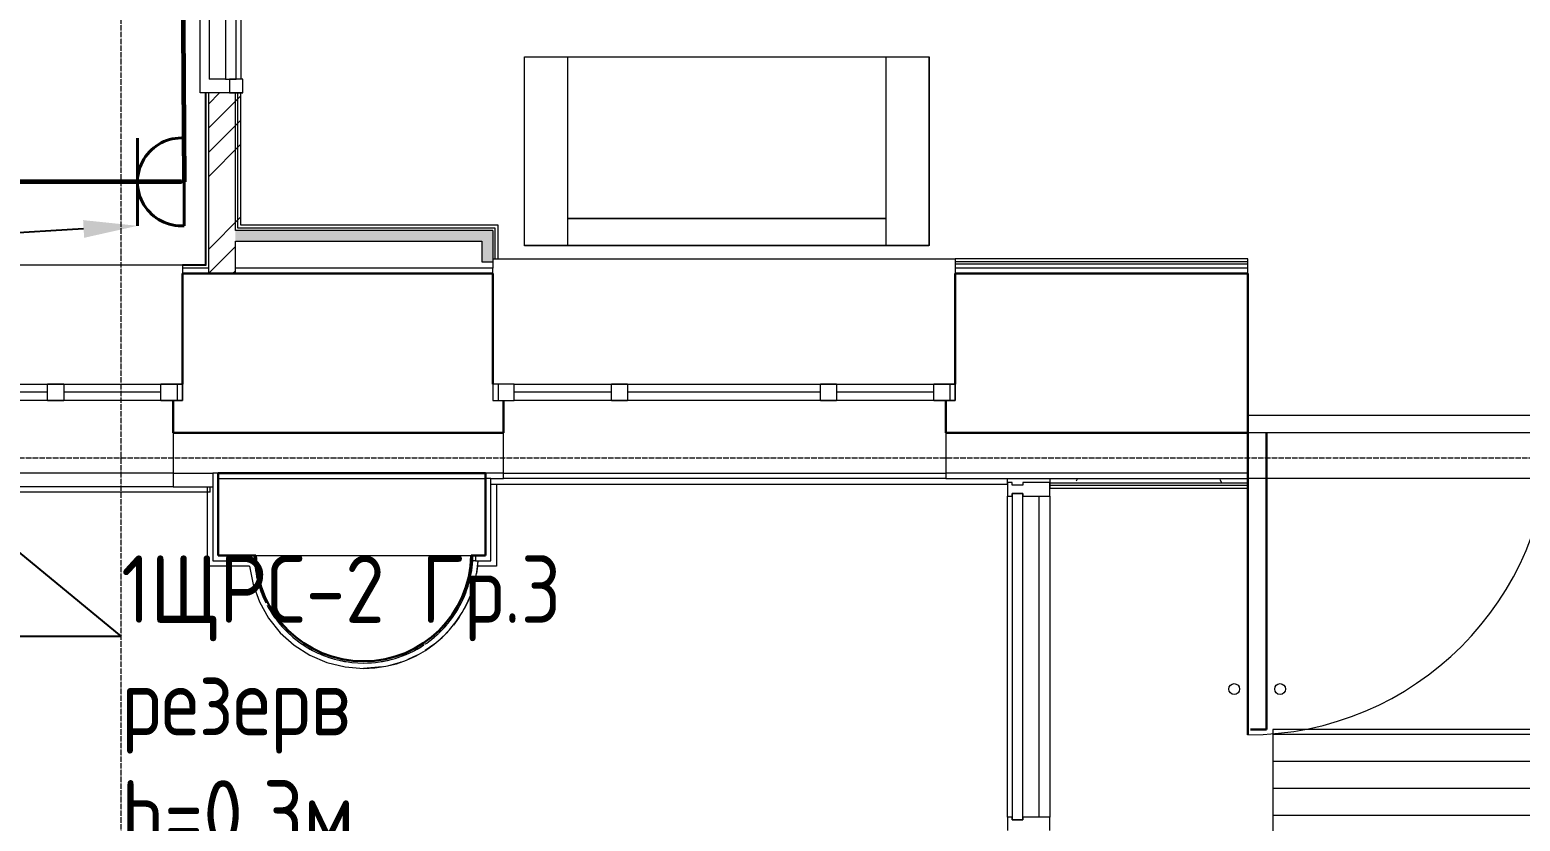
# Model space of a CAD drawing. Header units: millimetres. Extents: x -32 to 417638015, y -35 to 175284279.
# Drawn here: x 187405 to 192930, y 52216 to 55150 of the extents above; entities that cross this region are included whole.
import ezdxf
from ezdxf import colors
from ezdxf.entities.mleader import LeaderData, LeaderLine
from ezdxf.math import Vec2, Vec3

# ---------------------------------------------------------------- set-up
doc = ezdxf.new("R2010")
doc.units = ezdxf.units.MM
doc.linetypes.add('ADSK_Линия сетки', pattern=[25, 20, -2.5, 0, -2.5])
for name, color, linetype, lineweight in [('_ Окна', 7, 'Continuous', 9), ('_ЭМ_гофра', 5, 'Continuous', 60), ('_ЭМ_ТХобщее_слой', 7, 'Continuous', 30), ('Витраж', 7, 'Continuous', 9), ('Двери', 7, 'Continuous', 9), ('Колонны', 7, 'Continuous', 18), ('Окна', 7, 'Continuous', 9), ('Оси', 253, 'Continuous', 9), ('Панели витража', 7, 'Continuous', 9), ('Перекрытие', 7, 'Continuous', 18), ('Стены внутренние', 7, 'Continuous', 18), ('Стены наружные', 7, 'Continuous', 18), ('Стены несущие', 7, 'Continuous', 30), ('Стены отделка', 7, 'Continuous', 30), ('Стены разрез', 7, 'Continuous', 35), ('Стены штриховка', 7, 'Continuous', 9), ('ТХ', 5, 'Continuous', 0), ('Узлы', 7, 'Continuous', 18), ('ШТРИХОВКА', 252, 'Continuous', 15), ('ЭМ', 5, 'Continuous', 40)]:
    doc.layers.add(name, color=color, linetype=linetype, lineweight=lineweight)
doc.layers.add('_ЭМ_Надписи', color=7, linetype='Continuous')
doc.layers.add('ЭОМ_Лотки рабочие', color=5, linetype='Continuous')
doc.layers.add('Линии', color=7, linetype='Continuous', lineweight=9, true_color=0x00a600)
doc.styles.add('ЭОМ', font='isocpeur.ttf', dxfattribs={"width": 0.85, "height": 250})
pattern_1 = [(0, (557.2, 188.9), (406.4, 101.6), [33.528, -271.272, 33.528, -271.272, -1625.6]), (0, (557.2, 188.9), (406.4, 101.6), [-609.6, 33.528, -576.072, 33.528, -271.272, -711.2]), (0, (557.2, 188.9), (406.4, 101.6), [-1524, 33.528, -169.672, 33.528, -474.472]), (120, (709.6, 239.7), (-291.18818, 301.15272), [33.528, -271.272, 33.528, -271.272, -1625.6]), (120, (709.6, 239.7), (-291.18818, 301.15272), [-609.6, 33.528, -576.072, 33.528, -271.272, -711.2]), (120, (709.6, 239.7), (-291.18818, 301.15272), [-1524, 33.528, -169.672, 33.528, -474.472]), (240, (760.4, 442.9), (-115.21182, -402.75272), [33.528, -271.272, 33.528, -271.272, -1625.6]), (240, (760.4, 442.9), (-115.21182, -402.75272), [-609.6, 33.528, -576.072, 33.528, -271.272, -711.2]), (240, (760.4, 442.9), (-115.21182, -402.75272), [-1524, 33.528, -169.672, 33.528, -474.472])]

# ---------------------------------------------------------------- blocks, each defined once
blk = doc.blocks.new('ТХ 1 этаж.')
at = {"layer": 'ТХ', "color": 252, "true_color": 0x939598}
for p, q in [((27117.6, 1915.8), (27117.6, 1215.8)), ((28297.6, 1915.8), (28297.6, 1215.8)), ((28297.6, 1315.8), (27117.6, 1315.8))]:
    blk.add_line(p, q, dxfattribs=at)
blk.add_lwpolyline([(28457.6, 1215.8), (26957.6, 1215.8), (26957.6, 1915.8), (28457.6, 1915.8)], close=True, dxfattribs=at)
blk = doc.blocks.new('1 этаж')
at = {"layer": 'Стены внутренние'}
for points in [[(19943.626, 2787.133), (19983.626, 2787.133), (19982.626, 2827.133), (19029.701, 2827.133), (19029.701, 2787.133), (19154.024, 2787.133)], [(19943.626, 2711.133), (19983.626, 2711.133), (19982.626, 2787.133), (19943.626, 2787.133)]]:
    blk.add_hatch(color=8, dxfattribs=at).paths.add_polyline_path(points)
at = {"layer": 'Стены внутренние', "lineweight": 9}
h = blk.add_hatch(dxfattribs=at)
h.set_pattern_fill('FP_12', color=8, style=0, pattern_type=2)
h.set_pattern_definition(pattern_1)
h.paths.add_polyline_path([(21699.073, 2687.133), (22782.625, 2687.133), (22782.625, 2702.133), (21698.626, 2702.133), (21698.626, 2687.133)])
h = blk.add_hatch(dxfattribs=at)
h.set_pattern_fill('FP_12', color=8, style=0, pattern_type=2)
h.set_pattern_definition(pattern_1)
h.paths.add_polyline_path([(28018.201, 1892.133), (28018.201, 1907.133), (27382.762, 1907.133), (27382.762, 1892.133), (27643.855, 1892.133)])
h.paths.add_polyline_path([(22782.625, 1892.133), (22782.625, 1907.133), (21898.201, 1907.133), (21898.201, 1892.133), (22320.782, 1892.133)])
h.paths.add_polyline_path([(25487.54, 1892.133), (25712.762, 1892.133), (25712.762, 1907.133), (24452.625, 1907.133), (24452.625, 1892.133)])
at = {"layer": 'Стены штриховка'}
h = blk.add_hatch(dxfattribs=at)
h.set_pattern_fill('ANSI34', color=8, scale=20)
h.set_pattern_definition([(45, (-31496.66, 188.9), (-269.4077, 269.4077), []), (45, (-31406.86, 188.9), (-269.4077, 269.4077), []), (45, (-31317.06, 188.9), (-269.4077, 269.4077), []), (45, (-31227.26, 188.9), (-269.4077, 269.4077), [])])
h.paths.add_polyline_path([(19029.701, 8614.111), (18929.701, 8614.111), (18929.701, 8004.111), (19029.701, 8004.111)])
h.paths.add_polyline_path([(19029.701, 6974.111), (18929.701, 6974.111), (18929.701, 6337.392), (19029.701, 6337.392)])
h.paths.add_polyline_path([(19049.701, 3337.392), (18929.701, 3337.392), (18929.701, 2667.133), (19029.701, 2667.133), (19029.701, 2836.133), (19049.701, 2836.133)])
at = {"layer": 'Узлы', "lineweight": 9}
h = blk.add_hatch(dxfattribs=at)
h.set_pattern_fill('FP_32', color=8, style=0, pattern_type=2)
h.set_pattern_definition([(0, (557.2, -361.09), (0, 100), [])])
h.paths.add_polyline_path([(24433.201, 377.133), (24475.701, 377.133), (24475.701, 977.133), (22875.701, 977.133), (22875.701, 377.133), (24431.954, 377.133)])
at = {"layer": '_ Окна', "color": 8}
for p, q in [((18333.63, 2227.133), (17618.63, 2227.133)), ((18753.63, 2227.133), (18393.63, 2227.133)), ((18813.63, 2257.133), (18813.63, 2197.133)), ((20003.626, 2257.133), (20003.626, 2197.133)), ((20423.626, 2227.133), (20063.626, 2227.133)), ((21198.626, 2227.133), (20483.626, 2227.133)), ((21618.626, 2227.133), (21258.626, 2227.133)), ((21678.626, 2257.133), (21678.626, 2197.133))]:
    blk.add_line(p, q, dxfattribs=at)
at = {"layer": '_ Окна', "color": 8, "lineweight": 18}
for p, q in [((18333.63, 2197.133), (18333.63, 2257.133)), ((18333.63, 2257.133), (18393.63, 2257.133)), ((18393.63, 2257.133), (18393.63, 2197.133)), ((18753.63, 2197.133), (18753.63, 2257.133)), ((18753.63, 2257.133), (18833.63, 2257.133)), ((18833.63, 2257.133), (18833.63, 2197.133)), ((20063.626, 2257.133), (19983.626, 2257.133)), ((19983.626, 2257.133), (19983.626, 2197.133)), ((20063.626, 2197.133), (20063.626, 2257.133)), ((20423.626, 2197.133), (20423.626, 2257.133)), ((20423.626, 2257.133), (20483.626, 2257.133)), ((20483.626, 2257.133), (20483.626, 2197.133)), ((21198.626, 2197.133), (21198.626, 2257.133)), ((21198.626, 2257.133), (21258.626, 2257.133)), ((21258.626, 2257.133), (21258.626, 2197.133)), ((21618.626, 2197.133), (21618.626, 2257.133)), ((21618.626, 2257.133), (21698.626, 2257.133)), ((21698.626, 2257.133), (21698.626, 2197.133)), ((18393.63, 2197.133), (18333.63, 2197.133)), ((18833.63, 2197.133), (18753.63, 2197.133)), ((19983.626, 2197.133), (20063.626, 2197.133)), ((20483.626, 2197.133), (20423.626, 2197.133)), ((21258.626, 2197.133), (21198.626, 2197.133)), ((21698.626, 2197.133), (21618.626, 2197.133))]:
    blk.add_line(p, q, dxfattribs=at)
at = {"layer": 'Витраж', "color": 8}
for p, q in [((18932.701, 4212.392), (18932.701, 3387.392)), ((19049.701, 4212.392), (19049.701, 3387.392)), ((18992.701, 3387.392), (18932.701, 3387.392)), ((21891.968, 652.133), (21891.968, 1842.259)), ((22008.968, 652.133), (22008.968, 1842.259))]:
    blk.add_line(p, q, dxfattribs=at)
at = {"layer": 'Витраж', "color": 8, "lineweight": 18, "extrusion": (0, 0, -1)}
for p, q in [((19007.701, 3387.392), (19007.701, 3337.392)), ((19057.701, 3387.392), (19007.701, 3387.392)), ((19057.701, 3337.392), (19057.701, 3387.392)), ((19007.701, 3337.392), (19057.701, 3337.392)), ((21908.968, 652.133), (21891.968, 652.133)), ((21891.968, 652.133), (21891.968, 602.133)), ((21908.968, 642.133), (21908.968, 652.133)), ((21948.968, 642.133), (21908.968, 642.133)), ((22048.968, 652.133), (21948.968, 652.133)), ((21948.968, 652.133), (21948.968, 642.133)), ((22048.968, 602.133), (22048.968, 652.133))]:
    blk.add_line(p, q, dxfattribs=at)
at = {"layer": 'Витраж', "color": 8, "lineweight": 18}
for p, q in [((21908.968, 1892.259), (21891.968, 1892.259)), ((21891.968, 1892.259), (21891.968, 1842.259)), ((21908.968, 1882.259), (21908.968, 1892.259)), ((21948.968, 1882.259), (21908.968, 1882.259)), ((22048.968, 1892.259), (21948.968, 1892.259)), ((21948.968, 1892.259), (21948.968, 1882.259)), ((22048.968, 1842.259), (22048.968, 1892.259)), ((21891.968, 1842.259), (21908.968, 1842.259)), ((21908.968, 1852.259), (21948.968, 1852.259)), ((21908.968, 1842.259), (21908.968, 1852.259)), ((21948.968, 1852.259), (21948.968, 1842.259)), ((21948.968, 1842.259), (22048.968, 1842.259))]:
    blk.add_line(p, q, dxfattribs=at)
at = {"layer": 'Двери', "color": 8, "lineweight": 30}
blk.add_line((22782.625, 2077.133), (22782.625, 957.133), dxfattribs=at)
at = {"layer": 'Двери', "color": 8}
blk.add_arc((22782.625, 2077.133), 1120, 270, 0, dxfattribs=at)
at = {"layer": 'Колонны', "color": 8}
for start, end in [(180.922301, 186.46113), (353.53887, 359.077699), (191.693462, 195.800063), (344.199937, 348.306538), (200.975323, 205.10571), (334.89429, 339.024677), (210.268244, 214.395896), (325.604104, 329.731756), (219.57824, 223.675932), (316.324068, 320.42176), (228.916735, 232.948918), (238.308279, 242.216767), (297.783233, 301.691721), (307.051082, 311.083265), (247.816856, 251.480729), (257.678602, 260.741842), (279.258158, 282.321398), (288.519271, 292.183144)]:
    blk.add_arc((19505.056, 1628.857), 405.504, start, end, dxfattribs=at)
at = {"layer": 'Линии', "color": 8, "lineweight": 30}
for p, q in [((22852.625, 977.133), (22852.625, 2077.133)), ((22792.625, 977.133), (22852.625, 977.133))]:
    blk.add_line(p, q, dxfattribs=at)
at = {"layer": 'Линии', "color": 8}
blk.add_lwpolyline([(22875.701, 377.133), (24475.701, 377.133), (24475.701, 977.133), (22875.701, 977.133)], close=True, dxfattribs=at)
at = {"layer": 'Линии', "color": 8, "lineweight": 18}
for centre in [(22732.625, 1127.015), (22902.625, 1127.015)]:
    blk.add_circle(centre, 20, dxfattribs=at)
at = {"layer": 'Окна', "color": 8}
for p, q in [((17618.63, 2257.133), (18333.63, 2257.133)), ((18393.63, 2257.133), (18333.63, 2257.133)), ((18393.63, 2257.133), (18753.63, 2257.133)), ((18833.63, 2257.133), (18753.63, 2257.133)), ((18833.63, 2197.133), (18833.63, 2257.133)), ((20063.626, 2257.133), (19983.626, 2257.133)), ((19983.626, 2257.133), (19983.626, 2197.133)), ((20063.626, 2257.133), (20423.626, 2257.133)), ((20483.626, 2257.133), (20423.626, 2257.133)), ((20483.626, 2257.133), (21198.626, 2257.133)), ((21258.626, 2257.133), (21198.626, 2257.133)), ((21258.626, 2257.133), (21618.626, 2257.133)), ((21698.626, 2257.133), (21618.626, 2257.133)), ((21698.626, 2197.133), (21698.626, 2257.133)), ((18333.63, 2197.133), (17618.63, 2197.133)), ((18333.63, 2197.133), (18393.63, 2197.133)), ((18753.63, 2197.133), (18393.63, 2197.133)), ((18753.63, 2197.133), (18833.63, 2197.133)), ((19983.626, 2197.133), (20063.626, 2197.133)), ((20423.626, 2197.133), (20063.626, 2197.133)), ((20423.626, 2197.133), (20483.626, 2197.133)), ((21198.626, 2197.133), (20483.626, 2197.133)), ((21198.626, 2197.133), (21258.626, 2197.133)), ((21618.626, 2197.133), (21258.626, 2197.133)), ((21618.626, 2197.133), (21698.626, 2197.133))]:
    blk.add_line(p, q, dxfattribs=at)
at = {"layer": 'Оси', "color": 8, "linetype": 'ADSK_Линия сетки'}
for p, q in [((18606.766, -4162.595), (18606.766, 44411.9)), ((-9557.528, 1983.902), (56672.201, 1983.902))]:
    blk.add_line(p, q, dxfattribs=at)
at = {"layer": 'Панели витража', "color": 8, "lineweight": 18}
for p, q in [((18992.701, 4222.392), (18992.701, 3387.392)), ((19032.701, 3387.392), (19032.701, 4222.392)), ((18992.701, 3387.392), (19032.701, 3387.392))]:
    blk.add_line(p, q, dxfattribs=at)
blk.add_lwpolyline([(21908.968, 642.133), (21948.968, 642.133), (21948.968, 1852.259), (21908.968, 1852.259)], close=True, dxfattribs=at)
at = {"layer": 'Перекрытие', "color": 8}
for p, q in [((18899.701, 3337.392), (18899.701, 4212.392)), ((22782.625, 2142.133), (24452.625, 2142.133)), ((24452.625, 2077.133), (22782.625, 2077.133)), ((24452.625, 1907.133), (22782.625, 1907.133)), ((22048.968, 1842.259), (22048.968, 652.133))]:
    blk.add_line(p, q, dxfattribs=at)
at = {"layer": 'Стены внутренние', "color": 8}
for p, q in [((19983.626, 2711.133), (19983.626, 2687.133)), ((20003.626, 2722.133), (21698.626, 2722.133))]:
    blk.add_line(p, q, dxfattribs=at)
at = {"layer": 'Стены наружные', "color": 8}
for p, q in [((17118.63, 2699.133), (18833.63, 2699.133)), ((18798.63, 1927.133), (17158.63, 1927.133)), ((19997.201, 1887.133), (19997.201, 1582.329)), ((20023.626, 1927.133), (21663.626, 1927.133)), ((21663.626, 1907.133), (20023.626, 1907.133)), ((18798.63, 1877.133), (17158.63, 1877.133)), ((18936.496, 1857.228), (17916.496, 1857.228)), ((18926.496, 1582.329), (18926.496, 1877.133)), ((18936.496, 1857.228), (18936.496, 1877.133)), ((19920.232, 1602.329), (19909.692, 1602.329)), ((19082.103, 1582.329), (18926.496, 1582.329)), ((19927.987, 1582.216), (19924.157, 1555.365)), ((19997.201, 1582.329), (19928.01, 1582.329)), ((19573.843, 1208.949), (19505.056, 1203.352))]:
    blk.add_line(p, q, dxfattribs=at)
blk.add_lwpolyline([(19977.201, 1887.133), (21891.968, 1887.133), (21891.968, 1907.133)], dxfattribs=at)
at = {"layer": 'Стены наружные', "color": 8, "flags": 128}
for points in [[(19082.126, 1582.216), (19095.183, 1514.587), (19119.044, 1449.836), (19153.059, 1389.792), (19196.332, 1336.037), (19247.727, 1289.983), (19305.891, 1252.842), (19369.295, 1225.591), (19436.27, 1208.949), (19505.056, 1203.352)], [(19917.28, 1523.378), (19914.93, 1514.587), (19906.348, 1487.392)], [(19894.349, 1457.089), (19891.069, 1449.836), (19877.488, 1423.083)], [(19860.837, 1395.462), (19857.054, 1389.792), (19838.33, 1364.325)], [(19817.658, 1340.18), (19813.781, 1336.037), (19789.832, 1312.706)], [(19765.983, 1292.745), (19762.386, 1289.983), (19733.1, 1269.629)], [(19642.962, 1226.32), (19640.818, 1225.591), (19597.876, 1213.605)], [(19707.219, 1254.445), (19704.222, 1252.842), (19669.153, 1236.275)]]:
    blk.add_lwpolyline(points, dxfattribs=at)
at = {"layer": 'Стены наружные', "color": 8}
for radius, start, end in [(405.504, 183.750842, 197.210349), (425.504, 270, 356.425694), (405.504, 342.80714, 356.249158), (425.504, 353.722384, 356.425694), (405.504, 197.239833, 206.632387), (405.504, 313.202831, 342.760167), (405.504, 208.137953, 218.076219), (405.504, 218.080287, 227.546463), (405.504, 227.728732, 235.814905), (405.504, 304.117331, 312.968833), (405.504, 235.915038, 245.359777), (405.504, 270, 303.454109), (405.504, 245.463816, 270)]:
    blk.add_arc((19505.056, 1628.857), radius, start, end, dxfattribs=at)
at = {"layer": 'Стены несущие', "color": 8}
for p, q in [((18833.63, 2667.133), (18833.63, 2257.133)), ((18833.63, 2667.133), (19983.626, 2667.133)), ((19983.626, 2257.133), (19983.626, 2667.133)), ((21698.626, 2667.133), (21698.626, 2257.133)), ((22782.625, 2667.133), (21698.626, 2667.133)), ((22782.625, 2077.133), (22782.625, 2667.133)), ((18798.63, 2197.133), (18798.63, 2077.133)), ((20023.626, 2077.133), (20023.626, 2197.133)), ((21663.626, 2197.133), (21663.626, 2077.133)), ((20023.626, 2077.133), (18798.63, 2077.133)), ((21663.626, 2077.133), (22782.625, 2077.133)), ((19957.201, 1927.329), (18966.496, 1927.329)), ((18966.496, 1927.329), (18966.496, 1622.329)), ((19957.201, 1622.329), (19957.201, 1927.329)), ((18966.496, 1622.329), (19106.208, 1622.329)), ((19903.905, 1622.329), (19957.201, 1622.329))]:
    blk.add_line(p, q, dxfattribs=at)
at = {"layer": 'Стены отделка', "color": 8, "lineweight": 9}
for p, q in [((19057.701, 3337.392), (18899.701, 3337.392)), ((18917.701, 3337.392), (18917.701, 2699.133)), ((19049.701, 2847.133), (19049.701, 3337.392)), ((19983.626, 2827.133), (19029.701, 2827.133)), ((20003.626, 2847.133), (19049.701, 2847.133)), ((19983.626, 2827.133), (19983.626, 2711.133)), ((20003.626, 2722.133), (20003.626, 2847.133)), ((19029.701, 2667.133), (19029.701, 2787.133)), ((19029.701, 2787.133), (19943.626, 2787.133)), ((19943.626, 2787.133), (19943.626, 2711.133)), ((19943.626, 2711.133), (19983.626, 2711.133)), ((19983.626, 2722.133), (20003.626, 2722.133)), ((21698.626, 2722.133), (21698.626, 2667.133)), ((22782.625, 2722.133), (21698.626, 2722.133)), ((22782.625, 2667.133), (22782.625, 2722.133)), ((18833.63, 2699.133), (18833.63, 2667.133)), ((18919.701, 2699.133), (18833.63, 2699.133)), ((18929.701, 2687.133), (18833.63, 2687.133)), ((19983.626, 2687.133), (19029.701, 2687.133)), ((19983.626, 2667.133), (19983.626, 2687.133)), ((18798.63, 2077.133), (18798.63, 1877.133)), ((20023.626, 1907.133), (20023.626, 2077.133)), ((21663.626, 2077.133), (21663.626, 1907.133)), ((22782.625, 1872.133), (22782.625, 2077.133)), ((20023.626, 1927.133), (18946.496, 1927.133)), ((18946.496, 1927.133), (18946.496, 1602.329)), ((18966.496, 1907.133), (19957.201, 1907.133)), ((19977.201, 1907.133), (20023.626, 1907.133)), ((19977.201, 1602.329), (19977.201, 1907.133)), ((22782.625, 1927.133), (21663.626, 1927.133)), ((21663.626, 1907.133), (21898.201, 1907.133)), ((22048.968, 1907.133), (22048.968, 1872.133)), ((18798.63, 1877.133), (18946.496, 1877.133)), ((22048.968, 1872.133), (22782.625, 1872.133)), ((18946.496, 1602.329), (19100.421, 1602.329)), ((19920.232, 1622.329), (19920.232, 1602.329)), ((19920.232, 1602.329), (19977.201, 1602.329))]:
    blk.add_line(p, q, dxfattribs=at)
blk.add_arc((19505.056, 1628.857), 405.504, 180.922301, 183.750842, dxfattribs=at)
at = {"layer": 'Стены разрез', "color": 8, "lineweight": 30}
for start, end in [(180.937568, 270), (270, 359.062432)]:
    blk.add_arc((19505.056, 1628.857), 398.902, start, end, dxfattribs=at)
at = {"layer": 'Стены штриховка', "color": 8}
for p, q in [((18919.701, 3337.392), (18919.701, 2697.133)), ((18929.701, 3337.392), (18929.701, 2667.133)), ((19029.701, 2827.133), (19029.701, 3337.392)), ((19038.701, 2836.133), (19038.701, 3337.392)), ((19992.626, 2836.133), (19038.701, 2836.133)), ((19992.626, 2722.133), (19992.626, 2836.133)), ((22782.625, 2711.133), (21698.626, 2711.133)), ((18919.701, 2697.133), (18833.63, 2697.133)), ((22782.625, 2702.133), (21698.626, 2702.133)), ((22782.625, 2687.133), (21698.626, 2687.133)), ((18798.63, 1927.133), (18946.496, 1927.133)), ((19977.201, 1907.133), (19957.201, 1907.133)), ((21898.201, 1907.133), (22782.625, 1907.133)), ((22048.968, 1892.133), (22782.625, 1892.133)), ((22048.968, 1883.133), (22782.625, 1883.133)), ((19106.208, 1622.329), (19903.905, 1622.329))]:
    blk.add_line(p, q, dxfattribs=at)
at = {"layer": 'ЭОМ_Лотки рабочие'}
blk.add_blockref('ТХ 1 этаж.', (-6856.492, 1554.379), dxfattribs=at)
blk = doc.blocks.new('_ЭМ_ТХ2_1этаж')
at = {"layer": 'ТХ', "color": 252, "true_color": 0x939598}
for p, q in [((138265.5, -67277.8), (138265.5, -67977.8)), ((139445.5, -67277.8), (139445.5, -67977.8)), ((139445.5, -67877.8), (138265.5, -67877.8))]:
    blk.add_line(p, q, dxfattribs=at)
blk.add_lwpolyline([(139605.5, -67977.8), (138105.5, -67977.8), (138105.5, -67277.8), (139605.5, -67277.8)], close=True, dxfattribs=at)
blk = doc.blocks.new('1м розетка IP20')
at = {"layer": 'ЭМ', "color": 5}
for p, q in [((-10.5, 162.7), (-10.5, -162.7)), ((163.1, 162.7), (163.1, -162.7)), ((-10.5, 0), (315.5, 0))]:
    blk.add_line(p, q, dxfattribs=at)
blk.add_arc((0, 0), 163.1, 266.3196, 93.6804, dxfattribs=at)

msp = doc.modelspace()

# ---------------------------------------------------------------- linework, layer by layer
at = {"layer": '_ЭМ_гофра', "linetype": 'ByBlock'}
for points in [[(187967.4, 54586.3), (185851.9, 54586.3), (185851.9, 59727.5)], [(187967.5, 56111.6), (187977.9, 54586.3)]]:
    msp.add_lwpolyline(points, dxfattribs=at)

# ---------------------------------------------------------------- block references
at = {"layer": '_ЭМ_ТХобщее_слой', "lineweight": 50}
msp.add_blockref('_ЭМ_ТХ2_1этаж', (51133.1, 122328.2), dxfattribs=at)
at = {"layer": 'ШТРИХОВКА'}
msp.add_blockref('1 этаж', (169137.4, 51579.3), dxfattribs=at)
at = {"layer": 'ЭМ', "rotation": 180}
msp.add_blockref('1м розетка IP20', (187967.4, 54586.3), dxfattribs=at)

# ---------------------------------------------------------------- leaders
at = {"layer": '_ЭМ_Надписи', "color": 7, "ltscale": 5}
ml = msp.add_multileader_mtext('Standard', dxfattribs=at)
ml.set_content('{\\fGOST Common|b0|i0|c204|p34;\\W0.9;\\C256;1ЩРС-2\\fISOCPEUR|b0|i0|c204|p34;\\W0.85; Гр.3\\P\\pxql;резерв\\P\\fGOST Common|b0|i0|c0|p34;\\W0.9;h=\\fGOST Common|b0|i0|c204|p34;0,3м}', color=1, style='ЭОМ')
ml.set_leader_properties()
ml.build(insert=Vec2(0, 0))
ml.multileader.update_dxf_attribs({"text_left_attachment_type": 6, "text_right_attachment_type": 6, "dogleg_length": 0, "arrow_head_size": 200})
ctx = ml.context
ctx.base_point, ctx.char_height, ctx.arrow_head_size, ctx.landing_gap_size, ctx.plane_origin = Vec3(187744.2, 52901.7), 250, 200, 0, Vec3(163578.4, 68195.1)
ctx.left_attachment, ctx.right_attachment = 6, 6
notes = []
notes.append((ctx, [(0, (1, 1, 0), (187744.2, 52901.7), (1, 0), 0, [(1, [(187804.3, 54423.6), (186017.4, 54319.5)], 0, [])])]))
ctx.mtext.insert, ctx.mtext.width, ctx.mtext.defined_height, ctx.mtext.flow_direction = Vec3(187744.2, 53201.7), 2073.809, 545.6, 5
for ctx, leaders in notes:
    for number, flags, end, landing, length, lines in leaders:
        leader = LeaderData()
        leader.index, (leader.has_last_leader_line, leader.has_dogleg_vector, leader.attachment_direction) = number, flags
        leader.last_leader_point, leader.dogleg_vector, leader.dogleg_length = Vec3(end), Vec3(landing), length
        for number, points, colour, breaks in lines:
            line = LeaderLine()
            line.index, line.vertices, line.color, line.breaks = number, Vec3.list(points), colors.encode_raw_color(colour), breaks
            leader.lines.append(line)
        ctx.leaders.append(leader)

doc.saveas('drawing.dxf')
